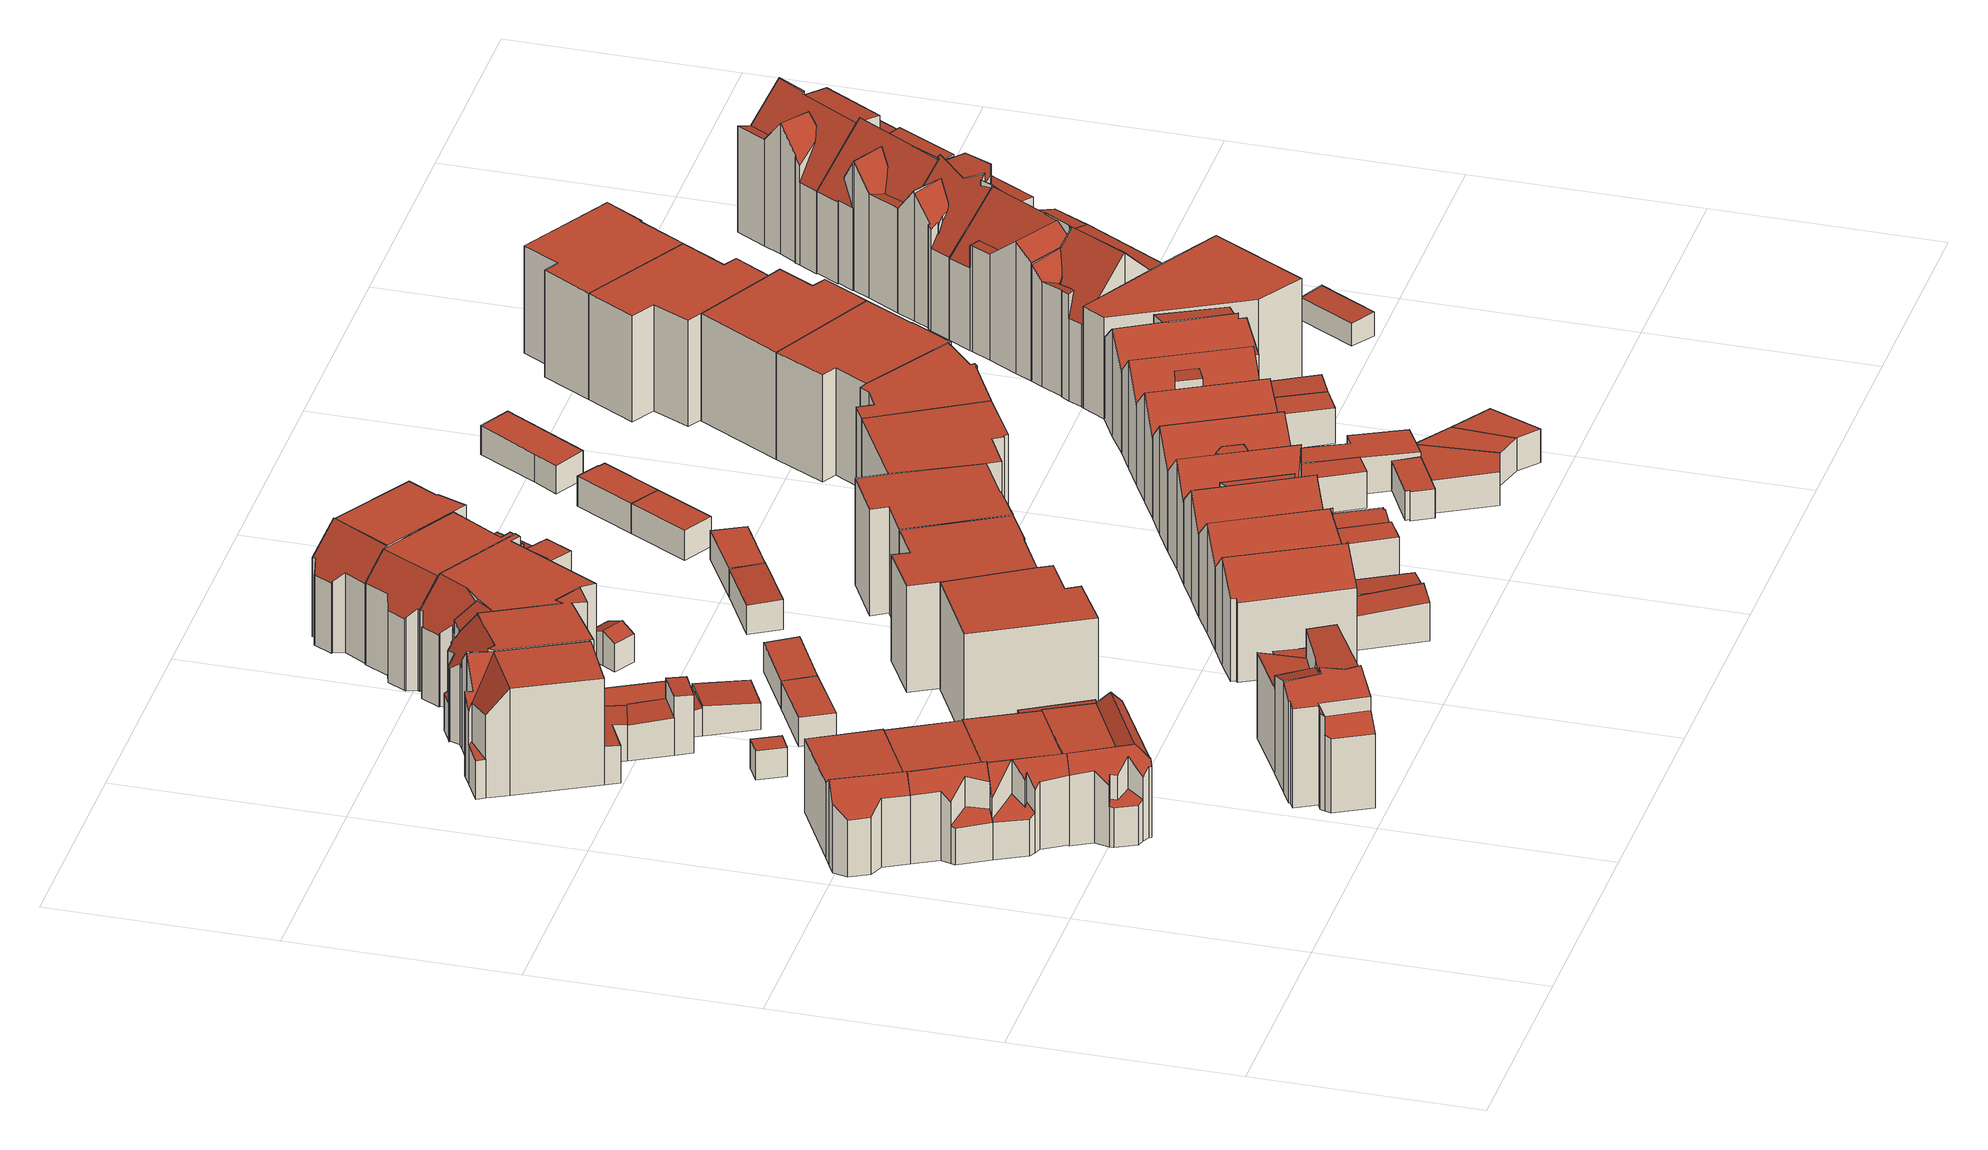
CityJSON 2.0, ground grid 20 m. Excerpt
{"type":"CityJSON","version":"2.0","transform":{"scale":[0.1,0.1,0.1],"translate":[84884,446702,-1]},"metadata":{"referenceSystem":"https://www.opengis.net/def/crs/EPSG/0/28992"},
"CityObjects":{
"building1":{"type":"Building","attributes":{"yearOfConstruction":1915},"geometry":[{"type":"MultiSurface","lod":"2","boundaries":[[[0,1,2,3,4,5,6,7,8,9,10]],[[0,10,11,12]],[[5,4,13,14]],[[6,5,14,15]],[[1,0,12,16]],[[10,9,17,11]],[[7,6,15,18]],[[8,7,18,19]],[[3,2,20,21]],[[2,1,16,20]],[[9,8,19,17]],[[4,3,21,13]],[[18,15,14,13]],[[21,20,16,12,11,17,19]],[[21,19,18,13]]],"semantics":{"surfaces":[{"type":"GroundSurface"},{"type":"WallSurface"},{"type":"RoofSurface"}],"values":[0,1,1,1,1,1,1,1,1,1,1,1,2,2,2]}}]},
"building2":{"type":"Building","attributes":{"yearOfConstruction":1915},"geometry":[{"type":"MultiSurface","lod":"2","boundaries":[[[22,23,24,9,25,7,6,26,27,28,29,30]],[[31,32,33,34]],[[32,29,28,35,33]],[[30,29,32,36]],[[9,24,37,17]],[[24,23,38,39,37]],[[25,9,17,40]],[[27,26,41,42]],[[26,6,43,41]],[[6,7,44,43]],[[7,25,40,44]],[[28,27,42,35]],[[23,22,45,38]],[[22,30,36,45]],[[38,31,34,39]],[[44,42,41,43]],[[38,45,36,32,31]],[[40,17,37,39,34,33,35]],[[35,42,44,40]]],"semantics":{"surfaces":[{"type":"GroundSurface"},{"type":"WallSurface"},{"type":"RoofSurface"}],"values":[0,1,1,1,1,1,1,1,1,1,1,1,1,1,1,2,2,2,2]}}]},
"building3":{"type":"Building","attributes":{"yearOfConstruction":1915},"geometry":[{"type":"MultiSurface","lod":"2","boundaries":[[[46,47,48,49,50,51,52,30,53,28,27,26]],[[46,26,54,55]],[[50,49,56,57]],[[58,59,60,61]],[[49,48,62,56]],[[28,53,58,61,63]],[[27,28,63,42]],[[26,27,42,54]],[[47,46,55,64]],[[65,51,50,57,66]],[[67,65,66,68]],[[52,51,65,69]],[[53,30,36,58]],[[30,52,69,36]],[[48,47,64,62]],[[59,70,71,60]],[[70,67,68,71]],[[64,55,54,42]],[[68,66,57,56,62,60,71]],[[60,62,64,42,63]],[[70,59,58,36,69,65,67]],[[63,61,60]]],"semantics":{"surfaces":[{"type":"GroundSurface"},{"type":"WallSurface"},{"type":"RoofSurface"}],"values":[0,1,1,1,1,1,1,1,1,1,1,1,1,1,1,1,1,2,2,2,2,2]}}]},
"building4":{"type":"Building","attributes":{"yearOfConstruction":1915},"geometry":[{"type":"MultiSurface","lod":"2","boundaries":[[[72,73,74,75,76,77,78,79,80,81,82,83,84,85,86]],[[87,81,80,88,89]],[[90,87,89,91]],[[82,81,87,92]],[[80,79,93,88]],[[79,78,94,95,93]],[[75,74,96,97]],[[76,75,97,98]],[[72,86,56,62]],[[86,85,99,56]],[[77,76,98,100]],[[78,77,100,94]],[[94,101,95]],[[73,72,62,102]],[[74,73,102,96]],[[103,104,105,106]],[[104,107,108,105]],[[85,84,103,106,99]],[[84,83,109,103]],[[83,82,92,109]],[[107,90,91,108]],[[94,100,98,101]],[[110,102,62,111,101]],[[97,96,102,110]],[[110,101,98,97]],[[91,89,88,93,95,101,111,62,56,99,106,105,108]],[[107,104,103,109,92,87,90]]],"semantics":{"surfaces":[{"type":"GroundSurface"},{"type":"WallSurface"},{"type":"RoofSurface"}],"values":[0,1,1,1,1,1,1,1,1,1,1,1,1,1,1,1,1,1,1,1,1,2,2,2,2,2,2]}}]},
"building5":{"type":"Building","attributes":{"yearOfConstruction":1925},"geometry":[{"type":"MultiSurface","lod":"2","boundaries":[[[112,113,114,115,116,117,118,119,120,121,122,123,124,125,126]],[[112,126,127,128]],[[126,125,129,127]],[[114,113,130,131,132]],[[115,114,132,133]],[[134,129,135,136]],[[130,134,136,131]],[[117,116,137,138]],[[116,115,133,137]],[[113,112,128,130]],[[139,140,141,142]],[[121,120,140,143]],[[118,117,138,144]],[[119,118,144,145]],[[124,123,146,147]],[[140,120,119,145,148,141]],[[145,149,148]],[[147,150,151,152]],[[153,139,142,154,155]],[[122,121,143,153]],[[123,122,153,155,146]],[[156,157,158]],[[150,159,156,158,151]],[[159,160,156]],[[142,160,154]],[[129,125,124,147,152,135]],[[128,127,129,134,130]],[[143,140,139,153]],[[160,142,141,148,149,157,156]],[[160,159,150,147,146,155,154]],[[152,151,158,157,149,145,144,138,137,133,132,131,136,135]]],"semantics":{"surfaces":[{"type":"GroundSurface"},{"type":"WallSurface"},{"type":"RoofSurface"}],"values":[0,1,1,1,1,1,1,1,1,1,1,1,1,1,1,1,1,1,1,1,1,1,1,1,1,1,2,2,2,2,2]}}]},
"building6":{"type":"Building","attributes":{"yearOfConstruction":1985},"geometry":[{"type":"MultiSurface","lod":"2","boundaries":[[[161,162,163,164]],[[164,163,165,166]],[[163,162,167,165]],[[162,161,168,167]],[[161,164,166,168]],[[166,165,167,168]]],"semantics":{"surfaces":[{"type":"GroundSurface"},{"type":"WallSurface"},{"type":"RoofSurface"}],"values":[0,1,1,1,1,2]}}]},
"building7":{"type":"Building","attributes":{"yearOfConstruction":1921},"geometry":[{"type":"MultiSurface","lod":"2","boundaries":[[[169,170,171,172,173,174,175,176,177,178,179,180,181,182,183,184,185,186,187]],[[188,189,190]],[[191,189,192]],[[173,172,193,194]],[[174,173,194,195]],[[172,171,196,197,193]],[[196,198,199,197]],[[171,170,200,196]],[[170,169,201,200]],[[202,177,176,203,204]],[[205,202,204,206]],[[207,208,209]],[[187,186,205,206,210]],[[175,174,195,208]],[[179,178,191,192,211]],[[184,183,188,190,212]],[[185,184,212,213]],[[181,180,214,215]],[[180,179,211,216,214]],[[176,175,208,203]],[[178,177,202,191]],[[183,182,217,188]],[[217,182,181,215,218]],[[211,217,218,216]],[[186,185,213,205]],[[201,169,187,210,219]],[[198,201,219,199]],[[208,207,210,206,204,203]],[[211,192,189,188,217]],[[218,215,214,216]],[[213,212,190,189,191,202,205]],[[199,219,210,207,209]],[[198,196,200,201]],[[209,208,195,194,193,197,199]]],"semantics":{"surfaces":[{"type":"GroundSurface"},{"type":"WallSurface"},{"type":"RoofSurface"}],"values":[0,1,1,1,1,1,1,1,1,1,1,1,1,1,1,1,1,1,1,1,1,1,1,1,1,1,1,2,2,2,2,2,2,2]}}]},
"building8":{"type":"Building","attributes":{"yearOfConstruction":1987},"geometry":[{"type":"MultiSurface","lod":"2","boundaries":[[[220,221,222,223]],[[221,220,224,225]],[[222,221,225,226]],[[223,222,226,227]],[[220,223,227,224]],[[227,226,225,224]]],"semantics":{"surfaces":[{"type":"GroundSurface"},{"type":"WallSurface"},{"type":"RoofSurface"}],"values":[0,1,1,1,1,2]}}]},
"building9":{"type":"Building","attributes":{"yearOfConstruction":1987},"geometry":[{"type":"MultiSurface","lod":"2","boundaries":[[[228,229,230,231]],[[229,228,232,233]],[[230,229,233,234]],[[231,230,234,235]],[[228,231,235,232]],[[235,234,233,232]]],"semantics":{"surfaces":[{"type":"GroundSurface"},{"type":"WallSurface"},{"type":"RoofSurface"}],"values":[0,1,1,1,1,2]}}]},
"building10":{"type":"Building","attributes":{"yearOfConstruction":1921},"geometry":[{"type":"MultiSurface","lod":"2","boundaries":[[[236,237,238,239,240,241,242,243,244,245,246,247,248,249,250,251,252,253,254,255,256,180,257,176,258,174,259,260,261,262,263]],[[251,250,264,265]],[[266,267,268]],[[269,267,270]],[[245,244,266,268,271]],[[246,245,271,272]],[[244,243,273,266]],[[247,246,272,274]],[[241,240,275,276]],[[236,263,277,278]],[[279,277,280,281]],[[261,260,282,283]],[[284,264,285,286]],[[256,255,284,286,287]],[[180,256,287,288]],[[257,180,288,289]],[[290,254,253,291,292]],[[253,252,293,291]],[[252,251,265,294,293]],[[243,242,295,273]],[[260,259,296,282]],[[297,298,299,300]],[[174,258,298,195]],[[296,301,297]],[[296,259,174,195,301]],[[270,302,269]],[[300,302,297]],[[242,241,276,295]],[[303,279,281,304]],[[238,237,303,304,305]],[[255,254,290,284]],[[265,290,292,294]],[[306,307,308,309]],[[249,248,307,310]],[[264,250,249,310,285]],[[307,248,247,274,308]],[[298,258,176,311,299]],[[237,236,278,303]],[[240,239,312,275]],[[239,238,305,312]],[[277,263,262,313,280]],[[262,261,283,313]],[[176,257,289,314,311]],[[289,306,309,314]],[[195,298,297,301]],[[265,264,284,290]],[[292,291,293,294]],[[278,277,279,303]],[[283,282,296,297,302,270,267,266,273,295,276,275,312,305,304,281,280,313]],[[309,308,274,272,271,268,267,269,302,300,299,311,314]],[[289,288,287,286,285,310,307,306]]],"semantics":{"surfaces":[{"type":"GroundSurface"},{"type":"WallSurface"},{"type":"RoofSurface"}],"values":[0,1,1,1,1,1,1,1,1,1,1,1,1,1,1,1,1,1,1,1,1,1,1,1,1,1,1,1,1,1,1,1,1,1,1,1,1,1,1,1,1,1,1,1,2,2,2,2,2,2,2]}}]},
"building11":{"type":"Building","attributes":{"yearOfConstruction":2005},"geometry":[{"type":"MultiSurface","lod":"2","boundaries":[[[315,316,317,318]],[[318,317,319,320]],[[317,316,321,319]],[[316,315,322,321]],[[315,318,320,322]],[[320,319,321,322]]],"semantics":{"surfaces":[{"type":"GroundSurface"},{"type":"WallSurface"},{"type":"RoofSurface"}],"values":[0,1,1,1,1,2]}}]},
"building12":{"type":"Building","attributes":{"yearOfConstruction":1921},"geometry":[{"type":"MultiSurface","lod":"2","boundaries":[[[323,324,325,326,327,328,329]],[[327,326,330,331]],[[328,327,331,332]],[[323,329,333,334]],[[324,323,334,335]],[[329,328,332,333]],[[326,325,336,330]],[[325,324,335,336]],[[335,334,333,332,331,330,336]]],"semantics":{"surfaces":[{"type":"GroundSurface"},{"type":"WallSurface"},{"type":"RoofSurface"}],"values":[0,1,1,1,1,1,1,1,2]}}]},
"building13":{"type":"Building","attributes":{"yearOfConstruction":2013},"geometry":[{"type":"MultiSurface","lod":"2","boundaries":[[[337,338,339,340]],[[337,340,341,342]],[[340,339,343,341]],[[338,337,342,344]],[[339,338,344,343]],[[344,342,341,343]]],"semantics":{"surfaces":[{"type":"GroundSurface"},{"type":"WallSurface"},{"type":"RoofSurface"}],"values":[0,1,1,1,1,2]}}]},
"building14":{"type":"Building","attributes":{"yearOfConstruction":2005},"geometry":[{"type":"MultiSurface","lod":"2","boundaries":[[[345,317,316,346]],[[317,345,347,319]],[[316,317,319,321]],[[346,316,321,348]],[[345,346,348,347]],[[348,321,319,347]]],"semantics":{"surfaces":[{"type":"GroundSurface"},{"type":"WallSurface"},{"type":"RoofSurface"}],"values":[0,1,1,1,1,2]}}]},
"building15":{"type":"Building","attributes":{"yearOfConstruction":1916},"geometry":[{"type":"MultiSurface","lod":"2","boundaries":[[[349,350,247,246,245,351,243,352,353,354,355,356,357,358,359,360,361,362]],[[246,247,363,272]],[[349,362,364,365]],[[362,361,366,364]],[[367,368,369,370]],[[359,358,371,372]],[[360,359,372,373]],[[356,355,374,375]],[[355,354,376,374]],[[358,357,377,371]],[[357,356,375,377]],[[378,352,243,379,380]],[[354,353,381,376]],[[351,245,271,382]],[[245,246,272,271]],[[243,351,382,379]],[[353,352,378,381]],[[370,378,380,367]],[[367,383,368]],[[361,360,373,366]],[[247,350,384,363]],[[350,349,365,384]],[[370,369,373,372,371,377,375,374,376,381,378]],[[367,380,379,382,383]],[[365,364,366,373,369,368,383,382,271,272,363,384]]],"semantics":{"surfaces":[{"type":"GroundSurface"},{"type":"WallSurface"},{"type":"RoofSurface"}],"values":[0,1,1,1,1,1,1,1,1,1,1,1,1,1,1,1,1,1,1,1,1,1,2,2,2]}}]},
"building16":{"type":"Building","attributes":{"yearOfConstruction":1921},"geometry":[{"type":"MultiSurface","lod":"2","boundaries":[[[385,386,387,388,389,390,391,392,393]],[[389,388,335,334]],[[388,387,394,335]],[[385,393,395,396]],[[393,392,397,395]],[[390,389,334,398]],[[387,386,399,394]],[[386,385,396,399]],[[392,391,400,397]],[[391,390,398,400]],[[398,334,335,394,399,396,395,397,400]]],"semantics":{"surfaces":[{"type":"GroundSurface"},{"type":"WallSurface"},{"type":"RoofSurface"}],"values":[0,1,1,1,1,1,1,1,1,1,2]}}]},
"building17":{"type":"Building","attributes":{"yearOfConstruction":1916},"geometry":[{"type":"MultiSurface","lod":"2","boundaries":[[[401,402,403,404,405,406,407,408,409,410]],[[409,408,411,412]],[[401,410,413,414,415]],[[410,409,412,413]],[[416,417,418,419]],[[413,416,419,414]],[[402,401,415,420]],[[403,402,420,421]],[[408,407,417,411]],[[417,407,406,422,418]],[[406,405,423,422]],[[405,404,424,423]],[[404,403,421,424]],[[417,416,413,412,411]],[[419,418,422,423]],[[421,420,415,414,419,423,424]]],"semantics":{"surfaces":[{"type":"GroundSurface"},{"type":"WallSurface"},{"type":"RoofSurface"}],"values":[0,1,1,1,1,1,1,1,1,1,1,1,1,2,2,2]}}]},
"building18":{"type":"Building","attributes":{"yearOfConstruction":2000},"geometry":[{"type":"MultiSurface","lod":"2","boundaries":[[[425,426,427,428,429,430]],[[429,428,431,432]],[[427,426,433,434]],[[425,430,435,436]],[[426,425,436,433]],[[430,429,432,435]],[[428,427,434,431]],[[432,433,436,435]],[[434,433,432,431]]],"semantics":{"surfaces":[{"type":"GroundSurface"},{"type":"WallSurface"},{"type":"RoofSurface"}],"values":[0,1,1,1,1,1,1,2,2]}}]},
"building19":{"type":"Building","attributes":{"yearOfConstruction":1916},"geometry":[{"type":"MultiSurface","lod":"2","boundaries":[[[437,438,439,440,441,408,442,406,443]],[[437,443,444,445]],[[438,437,445,446]],[[443,406,422,444]],[[408,441,447,448]],[[440,439,449,450]],[[441,440,450,447]],[[406,442,451,452,422]],[[442,408,448,451]],[[451,453,454,452]],[[453,449,455,454]],[[449,439,438,446,455]],[[454,444,422,452]],[[453,451,448,447,450,449]],[[446,445,444,454,455]]],"semantics":{"surfaces":[{"type":"GroundSurface"},{"type":"WallSurface"},{"type":"RoofSurface"}],"values":[0,1,1,1,1,1,1,1,1,1,1,1,2,2,2]}}]},
"building20":{"type":"Building","attributes":{"yearOfConstruction":1921},"geometry":[{"type":"MultiSurface","lod":"2","boundaries":[[[456,457,458,459,460,461,462,463,464,465,466,467,468,469,470,471,472,473]],[[466,474,475]],[[467,466,475,476]],[[465,464,477,478]],[[466,465,478,474]],[[464,463,479,477]],[[480,481,482,483]],[[457,456,480,483,484]],[[473,472,485,486]],[[484,487,488,489]],[[487,470,469,490,488]],[[472,471,481,485]],[[456,473,486,480]],[[460,459,491,492]],[[463,462,372,479]],[[462,461,493,372]],[[461,460,492,493]],[[469,468,494,490]],[[468,467,476,494]],[[481,471,470,487,482]],[[459,458,495,491]],[[458,457,484,489,495]],[[486,485,481,480]],[[476,475,474,478,477,479,372,493,490,494]],[[487,484,483,482]],[[489,488,490,493,492,491,495]]],"semantics":{"surfaces":[{"type":"GroundSurface"},{"type":"WallSurface"},{"type":"RoofSurface"}],"values":[0,1,1,1,1,1,1,1,1,1,1,1,1,1,1,1,1,1,1,1,1,1,2,2,2,2]}}]},
"building21":{"type":"Building","attributes":{"yearOfConstruction":2005},"geometry":[{"type":"MultiSurface","lod":"2","boundaries":[[[496,497,498,499]],[[499,498,500,501]],[[498,497,502,500]],[[497,496,503,502]],[[496,499,501,503]],[[501,500,502,503]]],"semantics":{"surfaces":[{"type":"GroundSurface"},{"type":"WallSurface"},{"type":"RoofSurface"}],"values":[0,1,1,1,1,2]}}]},
"building22":{"type":"Building","attributes":{"yearOfConstruction":1921},"geometry":[{"type":"MultiSurface","lod":"2","boundaries":[[[504,505,506,507,508,509,385,393,510]],[[385,509,511,512]],[[509,508,513,511]],[[508,507,514,513]],[[507,506,515,514]],[[393,385,512,395]],[[506,505,516,515]],[[504,510,517,518]],[[505,504,518,516]],[[510,393,395,517]],[[395,512,511,513,514,515,516,518,517]]],"semantics":{"surfaces":[{"type":"GroundSurface"},{"type":"WallSurface"},{"type":"RoofSurface"}],"values":[0,1,1,1,1,1,1,1,1,1,2]}}]},
"building23":{"type":"Building","attributes":{"yearOfConstruction":1921},"geometry":[{"type":"MultiSurface","lod":"2","boundaries":[[[519,520,521,522,523,524,525,526,527,528,529,530,531,532,533,534,535,536]],[[527,526,537,538]],[[530,529,539,540]],[[529,528,541,539]],[[528,527,538,541]],[[526,525,542,537]],[[524,523,543,544,545]],[[525,524,545,542]],[[519,536,546,547]],[[548,546,549,550]],[[520,519,547,551]],[[543,552,553,544]],[[521,520,551,548]],[[534,533,554,555]],[[533,532,552,554]],[[523,522,556,557,543]],[[552,532,531,558,553]],[[531,530,540,558]],[[522,521,548,550,556]],[[546,536,535,559,549]],[[556,559,560,557]],[[559,535,534,555,560]],[[551,547,546,548]],[[540,539,541,538,537,542,545,544,553,558]],[[556,550,549,559]],[[555,554,552,543,557,560]]],"semantics":{"surfaces":[{"type":"GroundSurface"},{"type":"WallSurface"},{"type":"RoofSurface"}],"values":[0,1,1,1,1,1,1,1,1,1,1,1,1,1,1,1,1,1,1,1,1,1,2,2,2,2]}}]},
"building24":{"type":"Building","attributes":{"yearOfConstruction":1988},"geometry":[{"type":"MultiSurface","lod":"2","boundaries":[[[561,562,563,564,565,566,567,568,569,570,438,437]],[[571,572,573,574]],[[563,562,575,576]],[[562,561,577,575]],[[568,567,578,571]],[[569,568,571,574,579]],[[570,569,579,580]],[[566,565,572,581]],[[567,566,581,578]],[[582,583,584]],[[576,585,586]],[[584,564,563,576,586,582]],[[572,565,564,584,573]],[[437,438,446,587]],[[438,570,580,446]],[[561,437,587,577]],[[581,572,571,578]],[[586,585,583,582]],[[577,587,446,580]],[[580,579,574,573,584,583,585,576,575,577]]],"semantics":{"surfaces":[{"type":"GroundSurface"},{"type":"WallSurface"},{"type":"RoofSurface"}],"values":[0,1,1,1,1,1,1,1,1,1,1,1,1,1,1,1,2,2,2,2]}}]},
"building25":{"type":"Building","attributes":{"yearOfConstruction":2005},"geometry":[{"type":"MultiSurface","lod":"2","boundaries":[[[497,588,589,498]],[[498,589,590,591]],[[589,588,592,590]],[[588,497,593,592]],[[497,498,591,593]],[[591,590,592,593]]],"semantics":{"surfaces":[{"type":"GroundSurface"},{"type":"WallSurface"},{"type":"RoofSurface"}],"values":[0,1,1,1,1,2]}}]},
"building26":{"type":"Building","attributes":{"yearOfConstruction":1916},"geometry":[{"type":"MultiSurface","lod":"2","boundaries":[[[594,595,596,597,598,599,600,601,562,602,603,604,605]],[[604,603,606,607]],[[608,605,604,607,609,610]],[[596,595,611,612]],[[613,596,612]],[[595,594,614,611]],[[598,597,615,616]],[[599,598,616,617]],[[597,596,613,615]],[[562,601,618,619,620]],[[621,613,612,622]],[[601,600,623,618]],[[600,599,617,623]],[[603,602,624,606]],[[602,562,620,624]],[[618,621,622,619]],[[625,626,627,628]],[[594,605,608,614]],[[629,608,610,630]],[[629,630,631]],[[607,625,628,609]],[[626,631,627]],[[618,623,617,616,615,613,621]],[[631,630,610,609,628,627]],[[624,620,619,622]],[[622,612,611,614,608,629,631,626,625,607,606,624]]],"semantics":{"surfaces":[{"type":"GroundSurface"},{"type":"WallSurface"},{"type":"RoofSurface"}],"values":[0,1,1,1,1,1,1,1,1,1,1,1,1,1,1,1,1,1,1,1,1,1,2,2,2,2]}}]},
"building27":{"type":"Building","attributes":{"yearOfConstruction":1921},"geometry":[{"type":"MultiSurface","lod":"2","boundaries":[[[632,633,634,635,636,637,638,639,640]],[[636,635,641,514]],[[635,634,642,641]],[[639,638,643,644]],[[637,636,514,645]],[[640,639,644,646]],[[638,637,645,643]],[[634,633,647,642]],[[633,632,648,647]],[[632,640,646,648]],[[646,644,643,645,514,641,642,647,648]]],"semantics":{"surfaces":[{"type":"GroundSurface"},{"type":"WallSurface"},{"type":"RoofSurface"}],"values":[0,1,1,1,1,1,1,1,1,1,2]}}]},
"building28":{"type":"Building","attributes":{"yearOfConstruction":2005},"geometry":[{"type":"MultiSurface","lod":"2","boundaries":[[[649,650,651,652]],[[650,649,653,654]],[[651,650,654,655]],[[652,651,655,656]],[[649,652,656,653]],[[656,655,654,653]]],"semantics":{"surfaces":[{"type":"GroundSurface"},{"type":"WallSurface"},{"type":"RoofSurface"}],"values":[0,1,1,1,1,2]}}]},
"building29":{"type":"Building","attributes":{"yearOfConstruction":1916},"geometry":[{"type":"MultiSurface","lod":"2","boundaries":[[[657,658,659,660,661,662,603,663,664,665,666]],[[667,668,669,670]],[[668,659,658,671,669]],[[603,662,672,673,606]],[[662,661,674,672]],[[657,666,675,676]],[[658,657,676,671]],[[672,677,678,673]],[[661,660,679,674]],[[666,665,680,675]],[[680,665,664,681,682]],[[683,680,682,684]],[[685,686,687,683]],[[686,667,670,687]],[[663,603,606,688]],[[664,663,688,681]],[[660,659,668,679]],[[677,685,683,684,678]],[[670,669,671,676,675,680,683,687]],[[678,684,682,681,688]],[[677,672,674,679,668,667,686,685]],[[688,606,673,678]]],"semantics":{"surfaces":[{"type":"GroundSurface"},{"type":"WallSurface"},{"type":"RoofSurface"}],"values":[0,1,1,1,1,1,1,1,1,1,1,1,1,1,1,1,1,1,2,2,2,2]}}]},
"building30":{"type":"Building","attributes":{"yearOfConstruction":1995},"geometry":[{"type":"MultiSurface","lod":"2","boundaries":[[[689,690,691,692,693,694]],[[693,692,695,696]],[[691,690,697,698]],[[690,689,699,697]],[[694,693,696,700]],[[692,691,698,695]],[[689,694,700,699]],[[700,696,695,698,697,699]]],"semantics":{"surfaces":[{"type":"GroundSurface"},{"type":"WallSurface"},{"type":"RoofSurface"}],"values":[0,1,1,1,1,1,1,2]}}]},
"building31":{"type":"Building","attributes":{"yearOfConstruction":2005},"geometry":[{"type":"MultiSurface","lod":"2","boundaries":[[[701,702,649,652,703,704]],[[704,703,705,706]],[[649,702,707,653]],[[702,701,708,707]],[[703,652,656,705]],[[652,649,653,656]],[[701,704,706,708]],[[706,705,656,653,707,708]]],"semantics":{"surfaces":[{"type":"GroundSurface"},{"type":"WallSurface"},{"type":"RoofSurface"}],"values":[0,1,1,1,1,1,1,2]}}]},
"building32":{"type":"Building","attributes":{"yearOfConstruction":1930},"geometry":[{"type":"MultiSurface","lod":"2","boundaries":[[[709,710,711,712]],[[710,709,713,714]],[[711,710,714,715]],[[712,711,715,716]],[[709,712,716,713]],[[716,715,714,713]]],"semantics":{"surfaces":[{"type":"GroundSurface"},{"type":"WallSurface"},{"type":"RoofSurface"}],"values":[0,1,1,1,1,2]}}]},
"building33":{"type":"Building","attributes":{"yearOfConstruction":1916},"geometry":[{"type":"MultiSurface","lod":"2","boundaries":[[[717,718,719,720,721,722,664,723,724,725,726]],[[723,664,727,728]],[[724,723,728,729]],[[720,719,730,731]],[[725,724,729,732]],[[721,720,731,733]],[[734,717,726,735,736]],[[664,722,737,738,727]],[[722,721,733,737]],[[737,734,736,738]],[[719,718,739,730]],[[726,725,732,735]],[[718,717,734,739]],[[735,732,729,728]],[[728,727,738,736,735]],[[734,737,733,731,730,739]]],"semantics":{"surfaces":[{"type":"GroundSurface"},{"type":"WallSurface"},{"type":"RoofSurface"}],"values":[0,1,1,1,1,1,1,1,1,1,1,1,1,2,2,2]}}]},
"building34":{"type":"Building","attributes":{"yearOfConstruction":1920},"geometry":[{"type":"MultiSurface","lod":"2","boundaries":[[[638,740,741,742,743,744,745,746,747,748,749,639]],[[742,741,750,751]],[[744,743,752,753]],[[743,742,751,752]],[[741,740,754,750]],[[638,639,644,643]],[[740,638,643,754]],[[639,749,755,644]],[[749,748,756,755]],[[748,747,757,756]],[[745,744,753,758]],[[746,745,758,759]],[[747,746,759,757]],[[759,758,753,752,751,750,754,643,644,755,756,757]]],"semantics":{"surfaces":[{"type":"GroundSurface"},{"type":"WallSurface"},{"type":"RoofSurface"}],"values":[0,1,1,1,1,1,1,1,1,1,1,1,1,2]}}]},
"building35":{"type":"Building","attributes":{"yearOfConstruction":1930},"geometry":[{"type":"MultiSurface","lod":"2","boundaries":[[[760,709,712,761]],[[761,712,716,762]],[[712,709,763,716]],[[709,760,764,763]],[[760,761,762,764]],[[762,716,763,764]]],"semantics":{"surfaces":[{"type":"GroundSurface"},{"type":"WallSurface"},{"type":"RoofSurface"}],"values":[0,1,1,1,1,2]}}]},
"building36":{"type":"Building","attributes":{"yearOfConstruction":2005},"geometry":[{"type":"MultiSurface","lod":"2","boundaries":[[[765,766,767,768,769]],[[765,769,770,771]],[[766,765,771,772]],[[767,766,772,773]],[[769,768,774,770]],[[768,767,773,774]],[[773,772,771,770,774]]],"semantics":{"surfaces":[{"type":"GroundSurface"},{"type":"WallSurface"},{"type":"RoofSurface"}],"values":[0,1,1,1,1,1,2]}}]},
"building37":{"type":"Building","attributes":{"yearOfConstruction":1930},"geometry":[{"type":"MultiSurface","lod":"2","boundaries":[[[775,776,760,761]],[[776,775,777,778]],[[760,776,778,764]],[[761,760,764,762]],[[775,761,762,777]],[[762,764,778,777]]],"semantics":{"surfaces":[{"type":"GroundSurface"},{"type":"WallSurface"},{"type":"RoofSurface"}],"values":[0,1,1,1,1,2]}}]},
"building38":{"type":"Building","attributes":{"yearOfConstruction":1916},"geometry":[{"type":"MultiSurface","lod":"2","boundaries":[[[779,780,781,782,725,783,784,724,785,786,787]],[[779,787,788,789]],[[781,780,790,791]],[[780,779,789,790]],[[792,784,783,793,794,795]],[[783,725,732,793]],[[724,784,792,796]],[[795,797,792]],[[785,724,796,798]],[[799,788,800,801]],[[782,781,791,802]],[[802,799,801,803]],[[725,782,802,803,732]],[[793,804,794]],[[788,787,786,805,800]],[[786,785,798,805]],[[802,791,790,789,788,799]],[[804,797,795,794]],[[798,796,792,797,804,793,732,803,801]],[[798,801,800,805]]],"semantics":{"surfaces":[{"type":"GroundSurface"},{"type":"WallSurface"},{"type":"RoofSurface"}],"values":[0,1,1,1,1,1,1,1,1,1,1,1,1,1,1,1,2,2,2,2]}}]},
"building39":{"type":"Building","attributes":{"yearOfConstruction":1920},"geometry":[{"type":"MultiSurface","lod":"2","boundaries":[[[806,807,808,809,810,811,812,813,814,815,816]],[[811,810,817,818]],[[812,811,818,819]],[[809,808,820,821]],[[808,807,822,820]],[[810,809,821,817]],[[806,816,758,753]],[[807,806,753,822]],[[813,812,819,823]],[[814,813,823,824]],[[816,815,825,758]],[[815,814,824,825]],[[824,823,819,818,817,821,820,822,753,758,825]]],"semantics":{"surfaces":[{"type":"GroundSurface"},{"type":"WallSurface"},{"type":"RoofSurface"}],"values":[0,1,1,1,1,1,1,1,1,1,1,1,2]}}]},
"building40":{"type":"Building","attributes":{"yearOfConstruction":1916},"geometry":[{"type":"MultiSurface","lod":"2","boundaries":[[[779,826,786,827,828,829,830,831,832,833,834]],[[829,828,835,836]],[[837,838,839]],[[836,838,840]],[[832,831,841,842,843]],[[841,837,839,842]],[[844,845,846,847]],[[845,833,832,843,846]],[[779,834,848,789]],[[826,779,789,844]],[[830,829,836,840,849]],[[828,827,850,835]],[[827,786,851,850]],[[786,826,844,847,851]],[[831,830,849,841]],[[834,833,845,848]],[[850,839,838,836,835]],[[847,846,843,842,839,850,851]],[[849,840,838,837,841]],[[845,844,789,848]]],"semantics":{"surfaces":[{"type":"GroundSurface"},{"type":"WallSurface"},{"type":"RoofSurface"}],"values":[0,1,1,1,1,1,1,1,1,1,1,1,1,1,1,1,2,2,2,2]}}]},
"building41":{"type":"Building","attributes":{"yearOfConstruction":1921},"geometry":[{"type":"MultiSurface","lod":"2","boundaries":[[[852,853,854,855,856,810,809]],[[810,856,857,817]],[[856,855,858,857]],[[855,854,859,858]],[[854,853,860,859]],[[809,810,817,821]],[[853,852,861,860]],[[852,809,821,861]],[[821,817,857,858,859,860,861]]],"semantics":{"surfaces":[{"type":"GroundSurface"},{"type":"WallSurface"},{"type":"RoofSurface"}],"values":[0,1,1,1,1,1,1,1,2]}}]},
"building42":{"type":"Building","attributes":{"yearOfConstruction":1916},"geometry":[{"type":"MultiSurface","lod":"2","boundaries":[[[862,863,864,865,866,828]],[[866,865,867,868]],[[865,864,869,867]],[[828,866,868,870]],[[864,863,871,869]],[[863,862,872,871]],[[862,828,870,872]],[[870,868,867,869,871,872]]],"semantics":{"surfaces":[{"type":"GroundSurface"},{"type":"WallSurface"},{"type":"RoofSurface"}],"values":[0,1,1,1,1,1,1,2]}}]},
"building43":{"type":"Building","attributes":{"yearOfConstruction":1921},"geometry":[{"type":"MultiSurface","lod":"2","boundaries":[[[873,874,875,876,877,878,879,880,881]],[[877,876,860,861]],[[876,875,882,860]],[[875,874,883,882]],[[873,881,884,885]],[[878,877,861,886]],[[881,880,887,884]],[[880,879,888,887]],[[879,878,886,888]],[[874,873,885,883]],[[885,884,887,888,886,861,860,882,883]]],"semantics":{"surfaces":[{"type":"GroundSurface"},{"type":"WallSurface"},{"type":"RoofSurface"}],"values":[0,1,1,1,1,1,1,1,1,1,2]}}]},
"building44":{"type":"Building","attributes":{"yearOfConstruction":1922},"geometry":[{"type":"MultiSurface","lod":"2","boundaries":[[[889,890,862,891,892,893,894,895,896,897,898,899,900,901,902,863]],[[901,900,903,904]],[[905,906,907,908]],[[889,863,909,910]],[[863,902,911,909]],[[912,913,914]],[[894,893,915,916]],[[893,892,912,914,915]],[[892,891,917,912]],[[905,918,906]],[[891,862,919,917]],[[902,901,904,911]],[[897,896,920,921]],[[900,899,922,923,903]],[[922,924,923]],[[899,898,925,922]],[[896,895,926,920]],[[895,894,916,926]],[[908,927,905]],[[862,890,928,919]],[[898,897,921,925]],[[890,889,910,928]],[[904,910,909,911]],[[916,915,914,913,907,906,918,926]],[[921,920,926,918,905,927]],[[924,922,925,921,927,908,907,913,912,917,919,928]],[[910,904,903,923,924,928]]],"semantics":{"surfaces":[{"type":"GroundSurface"},{"type":"WallSurface"},{"type":"RoofSurface"}],"values":[0,1,1,1,1,1,1,1,1,1,1,1,1,1,1,1,1,1,1,1,1,1,2,2,2,2,2]}}]},
"building45":{"type":"Building","attributes":{"yearOfConstruction":1921},"geometry":[{"type":"MultiSurface","lod":"2","boundaries":[[[929,930,931,873,881,932,933,934]],[[932,881,884,935]],[[873,931,936,885]],[[929,934,937,938]],[[881,873,885,884]],[[931,930,939,936]],[[930,929,938,939]],[[933,932,935,940]],[[934,933,940,937]],[[940,935,884,885,936,939,938,937]]],"semantics":{"surfaces":[{"type":"GroundSurface"},{"type":"WallSurface"},{"type":"RoofSurface"}],"values":[0,1,1,1,1,1,1,1,1,2]}}]},
"building46":{"type":"Building","attributes":{"yearOfConstruction":1923},"geometry":[{"type":"MultiSurface","lod":"2","boundaries":[[[898,896,941,942,943,944,945,946,947,948,902,949,950,951]],[[949,902,911,952]],[[945,944,953,954]],[[955,956,953]],[[896,898,957,958]],[[902,948,959,960,911]],[[948,947,961,959]],[[946,945,954,962]],[[953,944,943,963,955]],[[943,942,964,963]],[[951,950,965,966]],[[950,949,952,965]],[[947,946,962,961]],[[959,967,960]],[[942,941,968,964]],[[941,896,958,968]],[[898,951,966,957]],[[966,965,962,954,953,956,969]],[[967,952,911,960]],[[959,961,962,965,952,967]],[[969,956,955,963,964]],[[964,968,966,969]],[[966,968,958,957]]],"semantics":{"surfaces":[{"type":"GroundSurface"},{"type":"WallSurface"},{"type":"RoofSurface"}],"values":[0,1,1,1,1,1,1,1,1,1,1,1,1,1,1,1,1,2,2,2,2,2,2]}}]},
"building47":{"type":"Building","attributes":{"yearOfConstruction":1989},"geometry":[{"type":"MultiSurface","lod":"2","boundaries":[[[970,971,972,973]],[[970,973,974,975]],[[971,970,975,976]],[[973,972,977,974]],[[972,971,976,977]],[[976,975,974,977]]],"semantics":{"surfaces":[{"type":"GroundSurface"},{"type":"WallSurface"},{"type":"RoofSurface"}],"values":[0,1,1,1,1,2]}}]},
"building48":{"type":"Building","attributes":{"yearOfConstruction":2013},"geometry":[{"type":"MultiSurface","lod":"2","boundaries":[[[978,979,980,981]],[[978,981,982,983]],[[981,980,984,982]],[[979,978,983,985]],[[980,979,985,984]],[[985,983,982,984]]],"semantics":{"surfaces":[{"type":"GroundSurface"},{"type":"WallSurface"},{"type":"RoofSurface"}],"values":[0,1,1,1,1,2]}}]},
"building49":{"type":"Building","attributes":{"yearOfConstruction":1922},"geometry":[{"type":"MultiSurface","lod":"2","boundaries":[[[986,987,988,989,990,991,992,993,994,947,995,996,945,997,998]],[[999,1000,1001,1002]],[[1003,1004,1005]],[[1002,1004,999]],[[945,996,1000,1006]],[[1007,1008,1005]],[[1005,1009,1003]],[[988,987,1010,1011,1012]],[[1010,1013,1011]],[[1014,1015,1016,1017]],[[1000,996,995,1018,1001]],[[1019,1020,1021]],[[994,993,1022,1023]],[[1024,1025,1026]],[[992,991,1025,1027]],[[989,988,1012,1028]],[[1021,1029,1019]],[[986,998,1030,1031]],[[995,947,1032,1018]],[[1007,1033,1034,1008]],[[1033,1035,1036,1034]],[[1035,1037,1038,1036]],[[947,994,1023,1032]],[[1039,1024,1026,1009]],[[1039,1040,1024]],[[1037,1040,1038]],[[993,992,1027,1022]],[[997,945,1006,1014]],[[998,997,1014,1017,1030]],[[987,986,1031,1010]],[[1015,1041,1042,1016]],[[1041,1043,1044,1042]],[[1043,1045,1044]],[[991,990,1046,1025]],[[990,989,1028,1047,1046]],[[1028,1048,1029,1047]],[[1007,1005,1004,1002,1001,1018,1033]],[[1040,1039,1009,1005,1008,1034,1036,1038]],[[1037,1035,1033,1018,1032,1023,1022]],[[1027,1025,1024,1040,1037,1022]],[[1020,1019,1013,1010,1031,1030,1017,1016,1042,1044,1045]],[[1029,1021,1020,1045,1043,1041,1015,1014,1006,1000,999,1004,1003,1009,1026,1025,1046,1047]],[[1028,1012,1011,1013,1019,1029,1048]]],"semantics":{"surfaces":[{"type":"GroundSurface"},{"type":"WallSurface"},{"type":"RoofSurface"}],"values":[0,1,1,1,1,1,1,1,1,1,1,1,1,1,1,1,1,1,1,1,1,1,1,1,1,1,1,1,1,1,1,1,1,1,1,1,2,2,2,2,2,2,2]}}]},
"building50":{"type":"Building","attributes":{"yearOfConstruction":1923},"geometry":[{"type":"MultiSurface","lod":"2","boundaries":[[[1049,1050,1051,1052,1053,1054,1055,1056,994,1057,992,990,1058,988,1059]],[[1060,1061,1062,1063]],[[1053,1052,1064,1065]],[[1055,1054,1066,1067]],[[1051,1050,1061,1068]],[[1052,1051,1068,1064]],[[988,1058,1069,1070]],[[1058,990,1071,1069]],[[992,1057,1072,1027]],[[990,992,1027,1071]],[[1056,1055,1067,1073]],[[1054,1053,1065,1066]],[[1057,994,1074,1072]],[[994,1056,1073,1074]],[[1061,1050,1049,1075,1062]],[[1063,1076,1060]],[[1077,1078,1079]],[[1059,988,1070,1080]],[[1049,1059,1080,1075]],[[1079,1081,1077]],[[1072,1067,1066,1027]],[[1073,1067,1072,1074]],[[1079,1078,1082,1069,1071,1027,1066,1065,1064,1068,1061,1060,1076,1081]],[[1070,1069,1082,1080]],[[1080,1082,1078,1077,1075]],[[1081,1076,1063,1062,1075,1077]]],"semantics":{"surfaces":[{"type":"GroundSurface"},{"type":"WallSurface"},{"type":"RoofSurface"}],"values":[0,1,1,1,1,1,1,1,1,1,1,1,1,1,1,1,1,1,1,1,2,2,2,2,2,2]}}]},
"building51":{"type":"Building","attributes":{"yearOfConstruction":1922},"geometry":[{"type":"MultiSurface","lod":"2","boundaries":[[[1083,1084,1085,1086,1087,1088,1089,1090,1091,1092,1093,1094,1095,1096,1097,1098]],[[1099,1100,1101]],[[1083,1098,1102,1103]],[[1101,1095,1094,1104,1099]],[[1098,1097,1105,1102]],[[1106,1107,1108]],[[1090,1089,1109,1110]],[[1089,1088,1111,1109]],[[1112,1113,1114]],[[1115,1105,1116,1117]],[[1084,1083,1103,1115]],[[1094,1093,1118,1104]],[[1119,1120,1121,1122]],[[1120,1123,1124,1121]],[[1123,1106,1108,1124]],[[1088,1087,1112,1114,1111]],[[1087,1086,1065,1112]],[[1122,1125,1119]],[[1092,1091,1126,1127]],[[1091,1090,1110,1126]],[[1093,1092,1127,1118]],[[1096,1095,1101,1128]],[[1105,1097,1096,1128,1116]],[[1086,1085,1129,1065]],[[1085,1084,1115,1117,1129]],[[1103,1102,1105,1115]],[[1130,1118,1127,1126]],[[1110,1109,1111,1114,1113,1125,1122]],[[1129,1100,1099,1104,1118,1130,1107,1106,1123,1120,1119,1125,1113,1112,1065]],[[1117,1116,1128,1101,1100,1129]],[[1122,1121,1124,1108,1107,1130,1126,1110]]],"semantics":{"surfaces":[{"type":"GroundSurface"},{"type":"WallSurface"},{"type":"RoofSurface"}],"values":[0,1,1,1,1,1,1,1,1,1,1,1,1,1,1,1,1,1,1,1,1,1,1,1,1,2,2,2,2,2,2]}}]}
},
"vertices":[
[17,370,10],[8,387,10],[11,400,10],[22,406,10],[33,412,10],[97,447,10],[127,390,10],[62,355,10],[52,350,10],[41,344,10],[30,365,10],[30,365,74],[17,370,63],[33,412,80],[97,447,78],[127,390,79],[8,387,63],[41,344,74],[62,355,80],[52,350,89],[11,400,74],[22,406,90],
[49,309,10],[50,313,10],[53,322,10],[52,349,10],[158,333,10],[93,298,10],[82,292,10],[73,287,10],[64,282,10],[68,306,54],[73,287,52],[73,287,77],[68,306,82],[82,292,90],[64,282,45],[53,322,74],[50,313,45],[50,313,67],[52,349,89],[158,333,78],[93,298,80],[127,390,78],[62,355,79],[49,309,44],
[188,275,10],[124,240,10],[113,234,10],[103,229,10],[90,250,10],[84,252,10],[78,255,10],[66,283,10],[158,333,79],[188,275,79],[103,229,75],[90,250,73],[66,283,47],[92,274,57],[92,274,89],[66,283,66],[113,234,89],[82,292,89],[124,240,80],[84,252,47],[84,252,68],[90,261,53],[90,261,80],[78,255,44],[86,261,50],[86,261,75],
[113,234,9],[123,240,9],[188,275,9],[209,236,9],[214,225,9],[219,217,9],[137,171,9],[133,169,9],[132,171,9],[126,174,9],[119,176,9],[110,194,9],[110,198,9],[113,211,9],[103,229,9],[126,174,48],[132,171,75],[126,174,69],[131,188,53],[131,188,83],[119,176,46],[133,169,75],[137,171,79],[137,171,80],[188,275,80],[209,236,80],[214,225,89],[113,211,76],[219,217,79],[140,185,90],[123,240,80],[110,198,47],[116,199,50],[116,199,73],[110,198,66],[118,193,49],[118,193,72],[110,194,46],[144,201,80],[138,187,90],
[206,40,10],[208,46,10],[209,50,10],[216,53,10],[206,72,10],[213,76,10],[212,77,10],[227,85,10],[254,100,10],[303,128,10],[321,92,10],[333,70,10],[263,31,10],[238,16,10],[223,8,10],[223,8,79],[206,40,79],[238,16,91],[208,46,81],[208,46,98],[209,50,99],[216,53,102],[218,54,90],[238,16,104],[218,54,103],[206,72,102],[213,76,105],[278,73,80],[254,100,89],[254,100,101],[278,73,99],[303,128,90],[212,77,105],[227,85,113],[333,70,108],[263,31,111],[227,85,114],[244,59,115],[255,42,111],[255,42,116],[263,31,116],[321,92,80],[278,73,109],[321,92,107],[250,62,112],[245,59,115],[250,62,117],[250,62,110],[255,64,110],
[139,499,7],[156,508,7],[168,485,7],[151,476,7],[168,485,34],[151,476,34],[156,508,34],[139,499,34],
[55,700,7],[51,707,7],[73,719,7],[84,725,7],[87,719,7],[108,730,7],[118,710,7],[155,641,7],[155,640,7],[170,614,7],[185,586,7],[193,571,7],[167,558,7],[159,572,7],[141,606,7],[135,617,7],[106,602,7],[100,614,7],[64,682,7],[141,606,40],[159,611,41],[141,606,41],[170,614,41],[170,614,42],[84,725,86],[87,719,85],[108,730,108],[73,719,43],[73,719,74],[79,718,43],[79,718,79],[51,707,43],[55,700,43],[155,640,44],[155,641,105],[155,640,105],[100,614,43],[100,614,106],[117,710,106],[118,710,106],[117,710,105],[64,682,107],[185,586,43],[135,617,42],[106,602,42],[193,571,61],[167,558,61],[185,586,62],[159,572,42],[159,572,62],[55,700,84],
[253,311,10],[230,298,10],[221,315,10],[244,328,10],[253,311,32],[230,298,31],[221,315,25],[244,328,25],
[288,258,8],[261,243,8],[230,298,8],[258,314,8],[288,258,34],[261,243,36],[230,298,35],[258,314,33],
[149,760,7],[153,758,7],[159,756,7],[160,757,7],[162,756,7],[163,753,7],[164,753,7],[165,752,7],[172,739,7],[205,677,7],[208,684,7],[233,670,7],[213,659,7],[187,645,7],[219,585,7],[224,575,7],[248,533,7],[216,516,7],[194,558,7],[189,568,7],[188,569,7],[156,638,7],[119,710,7],[125,739,7],[130,742,7],[133,751,7],[132,751,7],[136,753,7],[219,585,31],[224,575,33],[172,739,105],[152,727,106],[172,739,106],[126,712,106],[126,712,107],[205,677,106],[208,684,106],[165,752,90],[233,670,105],[162,756,84],[163,753,88],[136,753,41],[149,760,41],[145,750,41],[136,753,75],[145,750,82],[130,742,82],[133,751,75],[189,568,31],[219,585,41],[189,568,40],[188,569,40],[193,571,40],[156,638,40],[194,558,33],[216,516,32],[194,558,35],[248,533,32],[224,575,36],[164,753,88],[125,739,82],[121,716,101],[119,710,105],[119,710,106],[121,716,106],[125,739,89],[125,713,106],[153,758,41],[153,758,79],[159,756,83],[207,670,42],[213,659,42],[213,659,105],[207,670,106],[187,645,41],[155,641,106],[160,757,83],[132,751,75],[156,638,106],
[197,479,8],[250,508,8],[264,482,8],[212,452,8],[264,482,35],[212,452,35],[250,508,34],[197,479,35],
[311,393,9],[352,324,9],[358,312,9],[326,294,9],[333,282,9],[289,256,9],[238,353,9],[326,294,110],[333,282,110],[289,256,110],[238,353,109],[311,393,109],[352,324,110],[358,312,110],
[391,100,10],[375,129,10],[398,141,10],[413,112,10],[413,112,34],[391,100,31],[398,141,34],[375,129,32],
[317,511,8],[302,537,8],[317,511,36],[302,537,35],
[287,742,7],[241,659,7],[177,728,7],[179,760,7],[185,763,7],[183,773,7],[182,773,7],[191,790,7],[192,789,7],[202,792,7],[203,795,7],[223,784,7],[299,742,7],[296,737,7],[233,670,106],[296,737,106],[287,742,106],[299,742,106],[194,745,104],[194,745,106],[207,757,106],[194,745,101],[202,792,82],[203,795,82],[223,784,106],[182,773,74],[191,790,74],[183,773,75],[192,789,74],[179,760,79],[165,752,91],[179,760,92],[185,763,83],[177,728,106],[180,730,106],[241,659,106],
[426,364,10],[392,345,10],[392,346,10],[352,324,10],[311,393,10],[298,417,10],[342,442,10],[349,428,10],[381,446,10],[392,346,110],[381,446,109],[426,364,109],[349,428,109],[298,417,109],[392,345,110],[342,442,109],
[430,80,9],[384,166,9],[386,168,9],[384,172,9],[406,185,9],[428,197,9],[474,110,9],[508,46,9],[487,35,9],[454,94,9],[508,46,49],[487,35,45],[454,94,40],[454,94,111],[430,80,84],[453,95,39],[474,110,43],[474,110,86],[453,95,110],[384,166,83],[386,168,86],[428,197,86],[406,185,110],[384,172,86],
[275,653,5],[282,665,5],[290,679,5],[310,668,5],[302,654,5],[294,642,5],[310,668,30],[302,654,37],[282,665,37],[290,679,30],[294,642,31],[275,653,31],
[474,223,9],[523,132,9],[500,119,9],[501,117,9],[533,60,9],[478,104,9],[452,210,9],[452,210,111],[474,223,87],[523,132,86],[533,60,42],[508,46,45],[500,119,43],[501,117,43],[478,104,45],[478,104,87],[499,121,43],[499,121,112],[500,119,112],
[375,736,6],[306,775,6],[292,752,6],[302,747,6],[299,742,6],[221,785,6],[203,795,6],[204,797,6],[201,806,6],[201,807,6],[210,823,6],[220,826,6],[232,848,6],[250,838,6],[320,799,6],[387,761,6],[412,747,6],[399,723,6],[210,823,73],[210,823,74],[220,826,82],[201,806,74],[201,807,73],[204,797,82],[375,736,36],[387,761,36],[387,761,40],[375,736,40],[306,775,40],[412,747,35],[399,723,35],[320,799,40],[320,799,105],[306,775,105],[250,838,105],[302,747,105],[299,742,105],[221,785,105],[232,848,82],[292,752,105],
[354,565,8],[407,594,8],[421,568,8],[369,539,8],[421,568,36],[369,539,36],[407,594,34],[354,565,35],
[405,477,10],[449,501,10],[463,477,10],[499,406,10],[459,384,10],[459,383,10],[413,463,10],[459,383,109],[426,364,110],[459,384,109],[499,406,109],[463,477,109],[449,501,109],[413,463,109],[405,477,109],
[422,774,7],[409,749,7],[390,760,7],[333,792,7],[253,836,7],[232,848,7],[244,868,7],[241,878,7],[240,878,7],[249,895,7],[250,895,7],[260,897,7],[261,900,7],[283,888,7],[357,846,7],[342,819,7],[343,818,7],[402,785,7],[241,878,73],[240,878,72],[250,895,73],[260,897,81],[249,895,72],[244,868,81],[253,836,106],[253,836,107],[232,848,81],[402,785,34],[422,774,25],[390,760,33],[402,785,41],[390,760,41],[409,749,25],[283,888,106],[283,888,107],[357,846,105],[342,819,105],[333,792,40],[333,792,105],[261,900,81],[343,818,40],[343,818,105],
[498,236,9],[520,248,9],[534,222,9],[563,168,9],[572,152,9],[601,98,9],[580,86,9],[548,145,9],[547,146,9],[546,145,9],[548,145,43],[572,152,44],[572,152,88],[548,145,111],[520,248,88],[534,222,88],[498,236,111],[580,86,44],[547,146,111],[546,145,112],[601,98,44],[563,168,100],[551,164,100],[563,168,88],[526,210,100],[534,222,100],[474,223,85],
[459,624,8],[473,597,8],[473,597,35],[421,568,35],[459,624,35],[407,594,35],
[615,183,9],[592,171,9],[591,170,9],[624,111,9],[622,110,9],[623,109,9],[600,99,9],[564,165,9],[542,260,9],[566,274,9],[587,235,9],[595,219,9],[566,274,84],[587,235,84],[595,219,84],[587,235,101],[595,219,101],[592,171,109],[591,170,110],[591,170,43],[615,183,83],[624,111,42],[622,110,42],[623,109,41],[564,165,43],[564,165,85],[520,248,84],[590,170,43],[590,170,111],[600,99,42],[542,260,111],[576,237,92],[572,229,99],[572,229,101],[576,237,101],[585,212,96],[585,212,101],[575,221,101],
[544,404,9],[542,403,9],[537,412,9],[505,395,9],[499,406,9],[463,477,9],[542,521,9],[594,428,9],[547,401,9],[505,395,109],[537,412,109],[542,521,108],[594,428,109],[463,477,108],[547,401,109],[542,403,109],[544,404,109],
[509,681,7],[480,629,7],[454,644,7],[483,696,7],[509,681,35],[480,629,35],[454,644,35],[483,696,35],
[673,138,9],[651,177,9],[649,176,9],[625,163,9],[613,183,9],[615,184,9],[590,287,9],[612,299,9],[660,210,9],[692,149,9],[644,184,37],[649,176,37],[649,176,43],[644,184,43],[651,177,43],[615,184,36],[615,184,85],[613,183,36],[692,149,44],[673,138,43],[638,197,37],[638,197,110],[625,163,36],[660,210,44],[612,299,86],[660,210,86],[639,198,43],[639,198,108],[639,198,38],[647,186,38],[647,186,43],[590,287,110],
[663,100,10],[661,103,10],[704,126,10],[715,105,10],[671,81,10],[661,99,10],[715,105,38],[671,81,37],[661,103,37],[704,126,37],[663,100,37],[661,99,37],
[533,736,7],[538,733,7],[513,749,7],[533,737,7],[513,749,35],[533,737,35],[538,733,35],[533,736,35],
[739,46,6],[710,38,6],[683,87,6],[734,116,6],[739,46,37],[710,38,37],[683,87,37],[734,116,37],
[681,220,9],[712,162,9],[723,168,9],[747,123,9],[715,105,9],[661,207,9],[635,312,9],[658,325,9],[706,235,9],[683,221,9],[612,299,83],[635,312,111],[658,325,86],[723,168,43],[747,123,42],[706,235,85],[715,105,42],[681,220,45],[683,221,111],[681,220,109],[661,207,45],[661,207,85],[712,162,43],
[558,530,9],[565,517,9],[582,526,9],[588,535,9],[595,532,9],[672,485,9],[644,459,9],[646,456,9],[643,453,9],[642,454,9],[565,517,108],[582,526,108],[588,535,108],[595,532,108],[558,530,108],[642,454,109],[643,453,109],[646,456,109],[672,485,109],[644,459,109],
[765,39,6],[767,94,6],[767,94,37],[739,46,36],[765,39,37],
[552,755,8],[525,770,8],[538,791,8],[568,844,8],[594,829,8],[594,829,36],[552,755,35],[525,770,34],[538,791,34],[568,844,35],
[802,71,6],[783,24,6],[802,71,38],[783,24,37],
[785,201,9],[763,189,9],[730,248,9],[729,247,9],[683,277,9],[673,297,9],[682,338,9],[704,350,9],[752,261,9],[752,261,44],[785,201,43],[763,189,42],[730,248,43],[673,297,84],[683,277,84],[683,277,102],[673,297,102],[658,325,83],[690,302,101],[682,338,110],[729,248,43],[752,261,85],[729,248,110],[729,247,43],[729,247,110],[699,284,101],[704,350,86],
[595,532,8],[612,562,8],[599,569,8],[623,614,8],[718,565,8],[694,521,8],[695,521,8],[676,487,8],[677,486,8],[674,483,8],[672,485,8],[718,565,109],[694,521,109],[695,521,109],[599,569,108],[623,614,108],[612,562,108],[676,487,109],[677,486,109],[674,483,109],
[758,251,9],[727,364,9],[751,377,9],[769,341,9],[798,286,9],[776,273,9],[773,272,9],[776,266,9],[806,212,9],[751,377,85],[769,341,86],[749,323,103],[755,329,103],[749,323,110],[769,341,102],[776,273,103],[776,273,110],[773,272,107],[758,251,43],[776,266,45],[776,266,107],[758,251,85],[806,212,45],[798,286,101],[727,364,109],[704,350,83],
[665,688,8],[735,651,8],[747,645,8],[729,613,8],[741,606,8],[741,606,109],[729,613,109],[747,645,109],[735,651,109],[665,688,108],
[763,398,9],[846,352,9],[896,324,9],[849,240,9],[809,265,9],[849,240,105],[809,265,105],[896,324,105],[751,377,104],[846,352,105],[763,398,104],
[765,730,9],[742,690,9],[754,683,9],[735,651,9],[665,688,9],[652,695,9],[668,728,9],[647,740,9],[672,783,9],[754,683,109],[742,690,109],[672,783,108],[765,730,109],[652,695,108],[647,740,108],[668,728,108],
[831,361,9],[806,375,9],[765,400,9],[771,412,9],[775,419,9],[776,419,9],[787,439,9],[793,449,9],[822,433,9],[834,427,9],[835,429,9],[849,453,9],[874,439,9],[890,429,9],[849,453,133],[874,439,105],[795,426,101],[795,426,102],[792,416,101],[795,426,99],[846,352,102],[831,361,104],[890,429,102],[771,412,86],[790,413,101],[771,412,108],[775,419,108],[776,419,108],[765,400,86],[795,427,102],[763,398,86],[793,449,118],[822,433,119],[835,429,132],[835,429,133],[836,429,132],[834,427,132],[787,439,107],[802,426,105],[806,375,133],
[809,805,9],[789,771,9],[788,772,9],[696,826,9],[709,819,9],[728,852,9],[696,826,109],[788,772,110],[728,852,109],[809,805,110],[789,771,110],[709,819,109],
[801,464,9],[816,490,9],[825,507,9],[826,509,9],[837,529,9],[879,505,9],[920,482,9],[908,461,9],[873,439,9],[849,452,9],[842,440,9],[873,439,105],[826,509,86],[837,529,85],[826,509,107],[843,506,102],[834,427,119],[793,449,119],[908,461,86],[908,461,101],[920,482,86],[879,505,132],[825,507,107],[816,490,107],[849,452,132],[842,440,132],[896,477,104],[801,464,132],[833,487,102],
[941,266,9],[961,254,9],[933,203,9],[913,216,9],[913,216,30],[941,266,30],[961,254,32],[933,203,31],
[914,312,9],[932,345,9],[964,327,9],[946,294,9],[946,294,36],[914,312,36],[964,327,35],[932,345,35],
[850,549,9],[858,564,9],[867,580,9],[885,570,9],[908,557,9],[909,559,9],[923,583,9],[948,569,9],[964,560,9],[905,490,9],[878,505,9],[847,547,9],[849,550,9],[881,515,130],[878,505,131],[878,505,134],[881,515,135],[889,514,137],[884,515,132],[889,514,128],[837,529,86],[900,512,118],[900,512,128],[890,532,129],[858,564,128],[858,564,131],[867,580,106],[884,550,129],[847,547,86],[857,544,95],[857,544,105],[847,547,103],[905,490,104],[885,549,129],[875,540,112],[885,549,116],[948,569,104],[964,560,102],[911,557,130],[909,559,133],[911,557,135],[923,583,132],[885,570,106],[891,555,119],[849,550,106],[850,549,107],[920,482,102],[919,517,104],[919,517,127],[920,517,104],[920,517,127],[933,542,104],[933,542,126],[911,557,127],[914,556,127],[856,543,95],[856,543,103],[863,542,102],[863,542,107],[870,540,108],[908,557,133],[885,570,107],[891,555,118],
[891,623,9],[891,624,9],[899,638,9],[898,638,9],[910,659,9],[953,635,9],[979,621,9],[993,613,9],[949,569,9],[881,572,9],[883,608,9],[913,637,98],[891,624,86],[891,624,128],[913,637,100],[898,638,85],[910,659,85],[953,635,133],[979,621,103],[899,638,86],[881,572,102],[867,580,107],[908,557,132],[949,569,103],[993,613,104],[964,560,104],[891,623,130],[918,630,105],[920,608,129],[913,601,116],[920,608,117],[883,608,106],[925,614,119],[895,598,101],
[993,613,8],[973,624,8],[950,637,8],[910,659,8],[920,676,8],[922,680,8],[923,680,8],[932,695,8],[941,711,8],[956,737,8],[969,730,8],[997,714,8],[982,689,8],[982,688,8],[1002,676,8],[1023,665,8],[982,689,132],[981,690,130],[982,689,129],[1023,665,101],[993,613,101],[997,714,132],[1002,676,105],[961,686,115],[962,689,114],[961,686,119],[923,680,107],[932,695,130],[922,680,107],[920,676,85],[945,670,109],[920,676,100],[973,624,105],[1002,676,126],[973,624,125],[969,730,101],[959,679,116],[959,681,116],[959,681,126],[959,679,128],[962,682,118],[962,682,122],[956,672,118],[941,711,107],[956,737,107],[982,688,129],[950,637,129],[955,706,101]
]}
